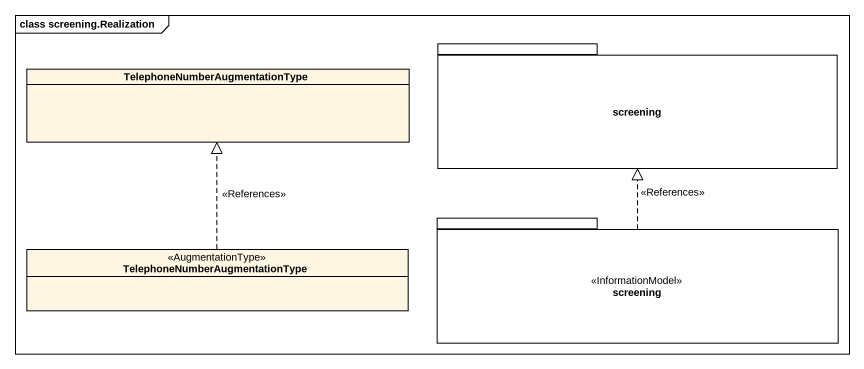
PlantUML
@startuml
mainframe class screening.Realization
hide circle
hide empty members
package screening {
}
class "TelephoneNumberAugmentationType" as TelephoneNumberAugmentationT
package "screening" as screening_2 <<InformationModel>> {
}
class "TelephoneNumberAugmentationType" as TelephoneNumberAugmentationT_2 <<AugmentationType>>
screening_2 .up.|> screening : <<References>>
TelephoneNumberAugmentationT_2 .up.|> TelephoneNumberAugmentationT : <<References>>
@enduml
